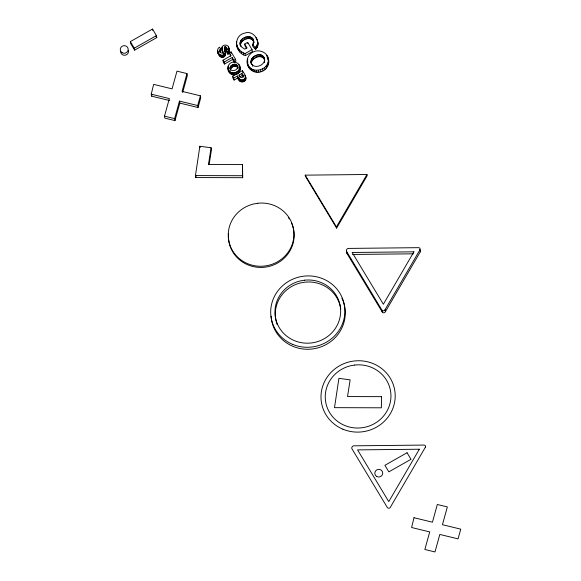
<?xml version="1.0" encoding="UTF-8"?>
<svg xmlns="http://www.w3.org/2000/svg" width="581" height="581" viewBox="0 0 581 581"><rect width="100%" height="100%" fill="white"/><g stroke="black" fill="none" stroke-linecap="round" stroke-linejoin="round"><path stroke-width="0.87" d="M230.12 67.607L230.475 70.178C227.512 64.251 239.045 61.433 237.927 68.602M251.007 61.942C250.585 55.057 263.302 51.113 264.602 59.24C265.009 66.016 252.277 69.952 251.007 61.942L251.362 63.917L251.007 60.874M240.12 42.791L240.483 45.863C236.532 35.47 258.501 32.58 252.517 44.577L252.873 46.553L255.553 49.545C262.14 43.038 253.839 29.493 244.783 33.102C232.879 35.514 234.775 52.886 245.4 55.587L252.401 51.622L252.045 49.639L247.651 42.348L244.688 44.025L245.044 46.008L246.446 48.332M257.986 45.136L257.652 41.854M242.655 177.699L242.502 164.583L208.463 164.474L211.085 147.756L199.864 146.274L195.441 175.578L195.797 177.554L242.655 177.699L242.502 164.583M228.377 47.039C228.769 49.37 230.904 52.668 227.926 54.273L227.57 52.297C233.911 43.335 216.684 41.592 223.3 53.561M227.309 50.01L226.205 47.264L225.203 46.792L224.542 47.163C224.847 50.612 227.679 58.245 221.15 57.156C217.853 55.507 215.878 49.567 219.364 47.134L220.657 48.862L221.012 50.837L219.996 52.319L219.64 50.336L220.657 48.862M225.588 54.868L224.44 48.317M222.479 50.271L222.705 48.521M195.797 177.554L196.066 175.782M209.095 164.692L211.448 149.731L211.085 147.756M228.173 66.249C225.595 74.107 237.135 78.428 239.938 70.591C242.538 62.712 231.013 58.391 228.173 66.249L228.406 70.236M247.513 58.434C243.962 72.472 263.433 77.839 268.364 64.665C271.923 50.554 252.546 45.238 247.513 58.434L247.753 59.756M247.637 64.019L247.76 61.012M228.05 68.253C228.878 75.559 240.519 73.286 239.721 66.597M247.281 62.044C248.77 75.167 269.686 71.085 268.255 59.066M255.553 49.545L255.197 47.562L256.867 45.521L257.63 43.154M237.687 67.28C237.135 70.679 230.817 72.422 230.12 68.195M240.476 44.766C241.464 38.745 252.089 35.448 254.013 42.645L253.657 40.67M230.475 69.589C231.013 66.423 236.576 64.426 237.898 68.093L237.542 66.111M251.362 62.857C252.328 57.17 262.329 53.583 264.696 60.17L264.34 58.187M169.71 100.557L151.605 96.163L151.249 94.18L153.631 84.383L172.078 88.864L176.973 71.151L186.98 73.584L187.336 75.559L182.659 92.502M151.605 96.163L151.997 94.529M237.433 75.988C238.421 78.362 240.883 81.325 243.686 79.503C247.528 77.469 243.897 72.974 242.386 70.65L232.611 76.198L232.966 78.174L234.099 80.055L237.789 77.97L237.433 75.988L233.744 78.079L234.099 80.055M237.789 77.97C238.718 84.31 248.508 82.081 245.414 75.995M179.819 103.091L198.056 107.514L197.7 105.539L179.464 101.109L179.819 103.091L174.983 120.594L164.851 118.139L164.496 116.156L169.354 98.574L151.249 94.18M186.98 73.584L182.064 91.37L200.387 95.814L200.743 97.797L198.056 107.514M174.983 120.594L174.62 118.618L179.464 101.109M197.7 105.539L200.387 95.814M218.122 50.968L218.238 54.004M217.882 52.021C218.659 55.522 224.092 56.713 225.232 52.886M224.796 50.3L224.898 49.138L225.559 48.768L227.091 49.93L226.735 47.947M336.624 228.093L336.414 226.902L366.974 174.489L305.214 175.15L305.432 176.333L336.624 228.093L367.192 175.673L366.974 174.489M346.429 251.195L381.855 309.978A1.787 1.714 -10.2 0 0 382.915 310.755L383.257 310.813A1.787 1.714 -10.2 0 0 385.101 309.586L419.954 249.823A1.554 1.489 -10.2 0 0 418.654 247.666L348.237 248.421A2.368 2.273 -10.2 0 0 347.133 248.98L346.915 249.205A2.368 2.273 -10.2 0 0 346.429 251.195L346.784 253.178L382.211 311.953A1.787 1.714 -10.2 0 0 383.271 312.738L383.613 312.789A1.787 1.714 -10.2 0 0 385.457 311.569L420.31 251.805L419.954 249.823M227.926 54.273L226.706 52.443L226.35 50.46L227.069 48.688M130.333 41.614L152.498 29.05L156.449 35.608L156.805 37.583L134.639 50.148L130.689 43.59L130.333 41.614L134.284 48.172L134.639 50.148M134.284 48.172L156.449 35.608M230.621 56.197L229.43 52.835L231.078 51.898L235.545 59.306L235.908 61.281L234.252 62.225L232.589 59.458L232.233 57.483L224.106 62.087L224.462 64.063L232.589 59.458M224.462 64.063L223.329 62.182L222.973 60.206L231.093 55.602L229.43 52.835M236.511 44.054C237.317 48.484 240.846 52.159 245.044 53.612L252.045 49.639M234.252 62.225L233.896 60.242L235.545 59.306M239.096 75.043L241.87 73.475C245.93 76.83 239.982 79.924 239.096 75.043L239.328 76.365M239.452 77.026L242.226 75.45L241.87 73.475M352.522 254.463L413.389 253.81M195.441 175.578L242.299 175.716M164.496 116.156L174.62 118.618M252.517 44.577L255.197 47.562M226.35 50.46L227.57 52.297M244.688 44.025L247.027 47.903L244.797 49.167L241.66 47.054L240.127 43.88M305.214 175.15L336.414 226.902M232.233 57.483L233.896 60.242M242.226 75.45L242.771 76.365L242.415 74.383M222.973 60.206L224.106 62.087M232.611 76.198L233.744 78.079M155.933 36.131L156.805 37.583M267.507 57.984L268.611 61.041M245.385 77.091L245.77 77.977M258.008 43.829L256.867 39.029M223.235 53.423L222.124 48.296M240.076 68.58L239.445 65.58M385.101 309.586L385.457 311.569M381.855 309.978L382.211 311.953M267.761 57.236L268.117 59.211M268.342 60.882L268.698 62.857M266.846 55.391L267.202 57.366M268.008 62.683L268.364 64.665M267.275 64.404L267.63 66.387M266.134 65.98L266.49 67.962M263.839 57.141L264.195 59.124M264.37 61.339L264.609 62.661M263.142 56.204L263.498 58.18M264.595 67.418L264.951 69.393M262.321 55.471L262.677 57.446M261.377 54.941L261.733 56.923M260.303 54.621L260.658 56.604M262.648 68.703L263.004 70.686M257.398 40.474L257.753 42.457M256.068 37.504L256.301 38.825M257.361 44.381L257.717 46.357M259.111 54.541L259.467 56.524M256.867 45.521L257.223 47.504M257.833 54.73L258.189 56.713M260.557 69.705L260.913 71.688M256.148 46.582L256.504 48.564M256.461 55.188L256.817 57.17M253.033 39.225L253.389 41.2M258.53 70.301L258.886 72.284M253.367 43.408L253.599 44.73M252.307 38.223L252.662 40.198M254.994 55.914L255.35 57.897M251.464 37.438L251.82 39.421M250.505 36.879L250.861 38.854M256.562 70.49L256.918 72.465M253.643 56.793L253.999 58.768M249.431 36.53L249.786 38.506M252.568 57.73L252.924 59.712M254.667 70.272L255.023 72.247M248.261 36.429L248.617 38.404M251.776 58.732L252.132 60.707M252.408 64.919L252.648 66.234M247.012 36.588L247.368 38.564M251.261 59.792L251.617 61.775M252.895 69.669L253.251 71.652M247.651 42.348L247.891 43.669M251.246 62.98L251.479 64.302M245.683 37.01L246.039 38.992M251.312 68.718L251.667 70.693M249.91 67.403L250.266 69.379M244.267 37.7L244.623 39.682M248.704 65.733L249.06 67.716M247.31 60.889L247.55 62.203M247.789 63.874L248.145 65.856M242.851 38.615L243.207 40.597M245.044 53.612L245.4 55.587M241.732 39.581L242.088 41.563M243.25 52.878L243.606 54.861M240.904 40.605L241.26 42.587M240.374 41.687L240.73 43.662M240.389 44.969L240.628 46.291M241.289 51.607L241.645 53.583M245.509 76.932L245.865 78.907M245.029 75.116L245.262 76.431M245.262 77.883L245.618 79.858M245.015 78.341L245.371 80.323M239.452 49.922L239.808 51.905M244.666 78.769L245.022 80.744M244.223 79.154L244.579 81.129M242.386 70.65L242.742 72.632M243.17 75.777L243.403 77.099M238.007 47.983L238.363 49.966M243.686 79.503L244.042 81.478M236.489 41.462L236.728 42.783M237.309 46.669L237.665 48.651M236.402 42.747L236.866 46.03M236.816 45.362L237.171 47.337M242.807 79.895L243.163 81.87M239.764 67.607L240.12 69.589M241.986 80.047L242.342 82.03M238.936 64.556L239.292 66.532M239.583 68.609L239.938 70.591M241.224 80.004L241.58 81.986M239.176 69.567L239.532 71.55M240.541 79.8L240.897 81.783M238.537 70.446L238.893 72.429M239.96 79.481L240.316 81.463M237.259 65.53L237.614 67.512M236.874 65.007L237.23 66.982M239.488 79.089L239.844 81.071M236.416 64.6L236.772 66.575M237.68 71.245L238.036 73.228M238.885 78.326L239.241 80.301M235.886 64.302L236.249 66.285M238.174 77.215L238.53 79.198M235.29 64.128L235.646 66.103M236.598 71.964L236.954 73.94M234.63 64.084L234.985 66.06M233.918 64.186L234.274 66.169M235.436 72.523L235.792 74.499M231.078 51.898L231.318 53.212M233.155 64.44L233.511 66.423M234.303 72.85L234.659 74.833M232.335 64.847L232.69 66.822M229.103 48.695L229.575 51.426M228.827 47.896L229.183 49.872M229.168 50.14L229.524 52.123M233.213 72.959L233.569 74.934M228.965 50.779L229.321 52.762M231.587 65.333L231.942 67.316M228.631 51.353L228.987 53.336M230.991 65.856L231.347 67.832M232.153 72.836L232.509 74.811M228.166 51.854L228.522 53.837M230.548 66.416L230.904 68.391M230.258 67.004L230.613 68.986M231.173 72.502L231.528 74.477M226.205 47.264L226.561 49.247M230.287 71.971L230.642 73.947M225.61 46.865L225.965 48.84M225.203 46.792L225.559 48.768M229.51 71.238L229.865 73.221M224.818 46.908L225.174 48.891M228.841 70.308L229.197 72.291M224.542 47.163L224.898 49.138M225.159 51.019L225.66 54.04M224.397 47.526L224.753 49.508M224.782 49.625L225.137 51.607M228.115 67.904L228.682 71.252M224.934 53.648L225.29 55.631M224.397 54.331L224.753 56.306M223.598 54.904L223.954 56.887M222.153 47.155L222.508 49.138M222.095 47.678L222.45 49.654M222.719 55.253L223.075 57.236M221.753 55.355L222.116 57.33M219.967 49.588L220.322 51.564M220.795 55.18L221.15 57.156M219.909 54.708L220.264 56.691M219.088 53.946L219.444 55.929M218.325 52.886L218.681 54.861M217.49 50.424L217.955 53.176M199.864 146.274L200.104 147.596M152.498 29.05L152.738 30.372M222.944 51.578C223.322 54.556 218.834 52.617 219.64 50.336M343.117 301.111A37.162 35.644 -10.2 0 1 315.534 348.447A37.162 35.644 -10.2 0 1 271.102 316.173M341.897 298.242A37.162 35.644 -10.2 0 1 342.834 300.384M277.152 324.467A32.899 31.563 -10.2 0 1 300.566 282.932L304.807 282.184A32.899 31.563 -10.2 0 1 340.742 309.077M291.35 222.646A32.899 31.563 -10.2 0 1 266.773 266.919A32.899 31.563 -10.2 0 1 228.551 233.729M288.43 217.628A32.899 31.563 -10.2 0 1 289.36 219.008M346.784 253.178A2.368 2.273 -10.2 0 1 346.821 251.98M419.743 249.852A1.554 1.489 -10.2 0 1 420.31 251.805M128.365 50.286A3.973 3.813 -10.2 0 1 125.06 55.239A3.973 3.813 -10.2 0 1 120.608 51.317M381.564 396.663L381.354 407.804L334.496 407.659L338.919 378.362L350.147 379.836L347.518 396.562L381.564 396.663M413.992 517.715L411.609 527.512L429.715 531.913L424.856 549.495L434.987 551.95L439.824 534.447L458.06 538.87L460.748 529.153L442.432 524.701L447.348 506.915L437.333 504.49L432.438 522.196L413.992 517.715M413.926 251.82L383.358 304.241L352.166 252.481L413.926 251.82M419.337 449.229L388.769 501.643L357.576 449.89L419.337 449.229M425.365 447.232L390.512 506.995A1.787 1.714 -10.2 0 1 388.66 508.215L388.326 508.164A1.787 1.714 -10.2 0 1 387.266 507.387L351.832 448.605A2.368 2.273 -10.2 0 1 352.326 446.615L352.536 446.39A2.368 2.273 -10.2 0 1 353.64 445.83L424.065 445.075A1.554 1.489 -10.2 0 1 425.365 447.232M407.056 452.752L384.891 465.308L388.842 471.866L411.007 459.302L407.056 452.752M257.739 203.263L253.505 204.011A32.899 31.563 -10.2 0 0 236.227 255.662A32.899 31.563 -10.2 0 0 291.626 245.886A32.899 31.563 -10.2 0 0 257.739 203.263M304.451 280.202L300.21 280.95A32.899 31.563 -10.2 0 0 282.94 332.601A32.899 31.563 -10.2 0 0 338.338 322.825A32.899 31.563 -10.2 0 0 304.451 280.202M354.751 365.042L350.517 365.79A32.899 31.563 -10.2 0 0 333.24 417.441A32.899 31.563 -10.2 0 0 388.638 407.666A32.899 31.563 -10.2 0 0 354.751 365.042M342.913 429.206A37.162 35.644 -10.2 0 0 395.015 392.277A37.162 35.644 -10.2 0 0 336.363 367.802A37.162 35.644 -10.2 0 0 342.913 429.206M292.613 344.366A37.162 35.644 -10.2 0 0 344.715 307.443A37.162 35.644 -10.2 0 0 286.063 282.962A37.162 35.644 -10.2 0 0 292.613 344.366M376.619 476.413A3.973 3.813 -10.2 0 0 382.741 473.319A3.973 3.813 -10.2 0 0 376.967 469.804A3.973 3.813 -10.2 0 0 376.619 476.413M122.061 52.711A3.973 3.813 -10.2 0 0 128.183 49.617A3.973 3.813 -10.2 0 0 122.409 46.102A3.973 3.813 -10.2 0 0 122.061 52.711"/></g></svg>
